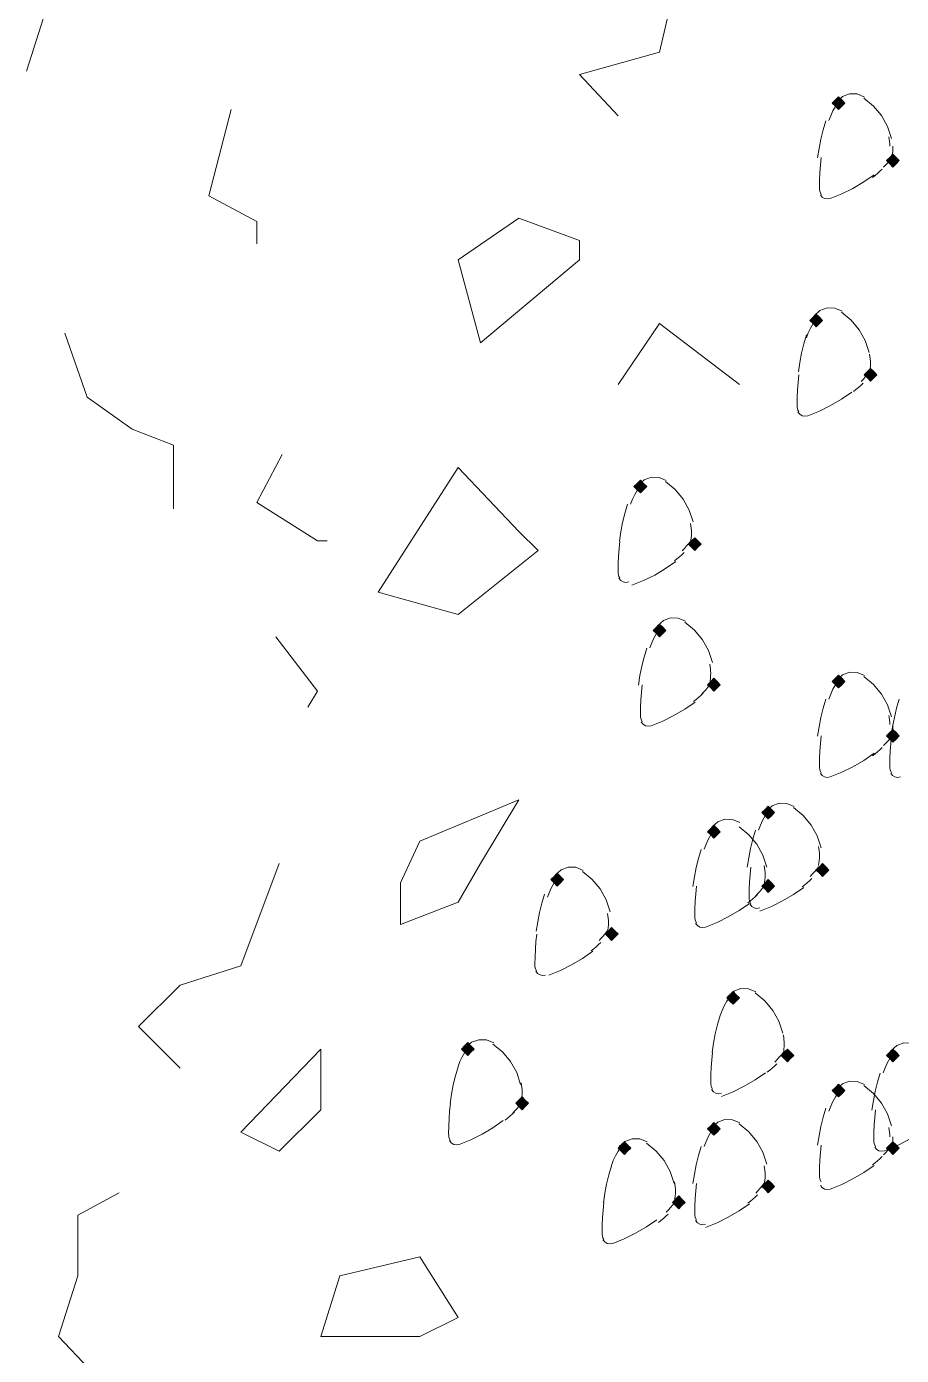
# Model space of a CAD drawing. Header units: millimetres. Extents: x 0 to 420, y 0 to 297.
# Drawn here: x 83.76 to 89.55, y 90.21 to 99.02 of the extents above; entities that cross this region are included whole.
import ezdxf

# ---------------------------------------------------------------- set-up
doc = ezdxf.new("R2010")
doc.units = ezdxf.units.MM

msp = doc.modelspace()

# ---------------------------------------------------------------- hatches: boundary and pattern name
for points in [[(89.1328, 98.552), (89.1117, 98.5308), (89.0905, 98.5097), (89.1117, 98.4885), (89.1328, 98.4673), (89.154, 98.4885), (89.1752, 98.5097), (89.154, 98.5308), (89.1328, 98.552)], [(89.4927, 98.171), (89.4715, 98.1498), (89.4503, 98.1287), (89.4715, 98.1075), (89.4927, 98.0863), (89.5139, 98.1075), (89.535, 98.1287), (89.5139, 98.1498), (89.4927, 98.171)], [(88.9847, 97.1127), (88.9635, 97.0915), (88.9423, 97.0703), (88.9635, 97.0492), (88.9847, 97.028), (89.0059, 97.0492), (89.027, 97.0703), (89.0059, 97.0915), (88.9847, 97.1127)], [(89.3445, 96.7528), (89.3233, 96.7316), (89.3022, 96.7105), (89.3233, 96.6893), (89.3445, 96.6682), (89.3657, 96.6893), (89.3868, 96.7105), (89.3657, 96.7316), (89.3445, 96.7528)], [(87.8205, 96.012), (87.7993, 95.9908), (87.7782, 95.9697), (87.7993, 95.9485), (87.8205, 95.9273), (87.8417, 95.9485), (87.8628, 95.9697), (87.8417, 95.9908), (87.8205, 96.012)], [(88.1803, 95.631), (88.1592, 95.6098), (88.138, 95.5887), (88.1592, 95.5675), (88.1803, 95.5463), (88.2015, 95.5675), (88.2227, 95.5887), (88.2015, 95.6098), (88.1803, 95.631)], [(87.9475, 95.0595), (87.9264, 95.0383), (87.9052, 95.0172), (87.9264, 94.996), (87.9475, 94.9748), (87.9687, 94.996), (87.9898, 95.0172), (87.9687, 95.0383), (87.9475, 95.0595)], [(89.1328, 94.7208), (89.1117, 94.6997), (89.0905, 94.6785), (89.1117, 94.6573), (89.1328, 94.6362), (89.154, 94.6573), (89.1752, 94.6785), (89.154, 94.6997), (89.1328, 94.7208)], [(88.3073, 94.6997), (88.2862, 94.6785), (88.265, 94.6573), (88.2862, 94.6362), (88.3073, 94.615), (88.3285, 94.6362), (88.3497, 94.6573), (88.3285, 94.6785), (88.3073, 94.6997)], [(89.4927, 94.361), (89.4715, 94.3398), (89.4503, 94.3187), (89.4715, 94.2975), (89.4927, 94.2763), (89.5139, 94.2975), (89.535, 94.3187), (89.5139, 94.3398), (89.4927, 94.361)], [(88.6672, 93.853), (88.646, 93.8318), (88.6248, 93.8107), (88.646, 93.7895), (88.6672, 93.7683), (88.6883, 93.7895), (88.7095, 93.8107), (88.6883, 93.8318), (88.6672, 93.853)], [(88.3073, 93.726), (88.2862, 93.7048), (88.265, 93.6837), (88.2862, 93.6625), (88.3073, 93.6413), (88.3285, 93.6625), (88.3497, 93.6837), (88.3285, 93.7048), (88.3073, 93.726)], [(87.2702, 93.4085), (87.249, 93.3873), (87.2278, 93.3662), (87.249, 93.345), (87.2702, 93.3238), (87.2913, 93.345), (87.3125, 93.3662), (87.2913, 93.3873), (87.2702, 93.4085)], [(89.027, 93.472), (89.0059, 93.4508), (88.9847, 93.4297), (89.0059, 93.4085), (89.027, 93.3873), (89.0482, 93.4085), (89.0693, 93.4297), (89.0482, 93.4508), (89.027, 93.472)], [(88.6672, 93.3662), (88.646, 93.345), (88.6248, 93.3238), (88.646, 93.3027), (88.6672, 93.2815), (88.6883, 93.3027), (88.7095, 93.3238), (88.6883, 93.345), (88.6672, 93.3662)], [(87.63, 93.0487), (87.6088, 93.0275), (87.5877, 93.0063), (87.6088, 92.9852), (87.63, 92.964), (87.6512, 92.9852), (87.6723, 93.0063), (87.6512, 93.0275), (87.63, 93.0487)], [(88.4343, 92.6253), (88.4132, 92.6042), (88.392, 92.583), (88.4132, 92.5618), (88.4343, 92.5407), (88.4555, 92.5618), (88.4767, 92.583), (88.4555, 92.6042), (88.4343, 92.6253)], [(86.6775, 92.2867), (86.6563, 92.2655), (86.6352, 92.2443), (86.6563, 92.2232), (86.6775, 92.202), (86.6987, 92.2232), (86.7198, 92.2443), (86.6987, 92.2655), (86.6775, 92.2867)], [(88.7942, 92.2443), (88.773, 92.2232), (88.7518, 92.202), (88.773, 92.1808), (88.7942, 92.1597), (88.8153, 92.1808), (88.8365, 92.202), (88.8153, 92.2232), (88.7942, 92.2443)], [(89.4927, 92.2443), (89.4715, 92.2232), (89.4503, 92.202), (89.4715, 92.1808), (89.4927, 92.1597), (89.5139, 92.1808), (89.535, 92.202), (89.5139, 92.2232), (89.4927, 92.2443)], [(89.1328, 92.0115), (89.1117, 91.9903), (89.0905, 91.9691), (89.1117, 91.948), (89.1328, 91.9268), (89.154, 91.948), (89.1752, 91.9691), (89.154, 91.9903), (89.1328, 92.0115)], [(87.0373, 91.9268), (87.0162, 91.9057), (86.995, 91.8845), (87.0162, 91.8633), (87.0373, 91.8422), (87.0585, 91.8633), (87.0797, 91.8845), (87.0585, 91.9057), (87.0373, 91.9268)], [(88.3073, 91.7575), (88.2862, 91.7363), (88.265, 91.7152), (88.2862, 91.694), (88.3073, 91.6728), (88.3285, 91.694), (88.3497, 91.7152), (88.3285, 91.7363), (88.3073, 91.7575)], [(87.7147, 91.6305), (87.6935, 91.6093), (87.6723, 91.5882), (87.6935, 91.567), (87.7147, 91.5458), (87.7358, 91.567), (87.757, 91.5882), (87.7358, 91.6093), (87.7147, 91.6305)], [(89.4927, 91.6305), (89.4715, 91.6093), (89.4503, 91.5882), (89.4715, 91.567), (89.4927, 91.5458), (89.5139, 91.567), (89.535, 91.5882), (89.5139, 91.6093), (89.4927, 91.6305)], [(88.6672, 91.3765), (88.646, 91.3553), (88.6248, 91.3342), (88.646, 91.313), (88.6672, 91.2918), (88.6883, 91.313), (88.7095, 91.3342), (88.6883, 91.3553), (88.6672, 91.3765)], [(88.0745, 91.2707), (88.0533, 91.2495), (88.0322, 91.2283), (88.0533, 91.2072), (88.0745, 91.186), (88.0957, 91.2072), (88.1168, 91.2283), (88.0957, 91.2495), (88.0745, 91.2707)]]:
    msp.add_hatch(color=7).paths.add_polyline_path(points)

# ---------------------------------------------------------------- linework, layer by layer
at = {"lineweight": 13}
for points in [[(84.8148, 101.4518), (84.5397, 101.0497), (84.2857, 100.7745), (84.2857, 100.3512), (84.2857, 100.2242), (84.6878, 99.949), (84.5397, 99.6738), (84.2857, 99.5468), (84.1587, 99.5468), (83.8835, 99.2717), (83.8835, 99.1235), (83.7565, 98.7213)], [(88.0745, 99.3987), (87.9475, 98.8483), (87.4184, 98.7002), (87.6723, 98.425)], [(89.133, 98.5169), (89.113, 98.4882), (89.0954, 98.458), (89.0805, 98.4264), (89.0683, 98.3936)], [(89.3044, 98.5501), (89.2561, 98.5703), (89.2055, 98.5713), (89.1579, 98.5539), (89.1188, 98.5191)], [(89.4824, 98.2754), (89.4567, 98.3545), (89.4168, 98.4267), (89.3639, 98.49), (89.2994, 98.5426)], [(85.1112, 98.4673), (84.963, 97.8958), (85.2805, 97.7265), (85.2805, 97.5783)], [(89.0482, 98.3927), (89.0302, 98.3325), (89.0152, 98.2715), (89.0032, 98.21), (88.9941, 98.1478)], [(89.4715, 98.2239), (89.4711, 98.2395), (89.4698, 98.255), (89.4677, 98.2704), (89.4647, 98.2857)], [(89.0179, 98.1488), (89.0126, 98.099), (89.0089, 98.049), (89.0066, 97.9989), (89.0058, 97.9488)], [(89.4306, 98.0849), (89.4456, 98.1004), (89.46, 98.1164), (89.474, 98.1329), (89.4873, 98.1498)], [(89.4859, 98.1596), (89.4888, 98.1755), (89.491, 98.1916), (89.4922, 98.2077), (89.4927, 98.2239)], [(89.3584, 98.0174), (89.3749, 98.0303), (89.3911, 98.0438), (89.4067, 98.0579), (89.4218, 98.0725)], [(89.0764, 97.8772), (89.1535, 97.9084), (89.228, 97.9452), (89.2995, 97.9875), (89.3678, 98.035)], [(89.0058, 97.9488), (89.0065, 97.9371), (89.0087, 97.9257), (89.0122, 97.9146), (89.017, 97.904)], [(89.012, 97.9027), (89.0239, 97.8878), (89.0397, 97.8782), (89.0579, 97.8747), (89.0767, 97.8778)], [(89.1562, 97.1319), (89.108, 97.1521), (89.0573, 97.1531), (89.0097, 97.1358), (88.9706, 97.101)], [(89.3343, 96.8572), (89.3086, 96.9364), (89.2686, 97.0085), (89.2158, 97.0719), (89.1513, 97.1245)], [(87.6723, 96.647), (87.9475, 97.0492), (88.4767, 96.647)], [(88.9849, 97.0776), (88.9648, 97.0489), (88.9473, 97.0187), (88.9324, 96.9871), (88.9201, 96.9542)], [(84.0105, 96.9857), (84.1587, 96.5623), (84.455, 96.3507), (84.7302, 96.2448), (84.7302, 95.8215)], [(88.9212, 96.9745), (88.9032, 96.9143), (88.8882, 96.8534), (88.8762, 96.7918), (88.8671, 96.7297)], [(89.3445, 96.7846), (89.3441, 96.8001), (89.3428, 96.8156), (89.3407, 96.831), (89.3378, 96.8463)], [(89.3377, 96.7203), (89.3407, 96.7362), (89.3428, 96.7523), (89.3441, 96.7684), (89.3445, 96.7846)], [(88.8698, 96.7095), (88.8645, 96.6596), (88.8607, 96.6096), (88.8584, 96.5596), (88.8577, 96.5094)], [(89.2314, 96.5992), (89.2479, 96.6121), (89.2641, 96.6257), (89.2797, 96.6398), (89.2948, 96.6544)], [(89.2824, 96.6668), (89.2974, 96.6823), (89.3119, 96.6983), (89.3258, 96.7147), (89.3392, 96.7316)], [(88.9282, 96.4379), (89.0054, 96.4691), (89.0798, 96.5059), (89.1514, 96.5481), (89.2196, 96.5957)], [(88.8577, 96.5094), (88.8584, 96.4978), (88.8605, 96.4864), (88.864, 96.4753), (88.8688, 96.4647)], [(88.8639, 96.4634), (88.8757, 96.4484), (88.8916, 96.4389), (88.9097, 96.4353), (88.9286, 96.4385)], [(85.4498, 96.1813), (85.2805, 95.8638), (85.6827, 95.6098), (85.7462, 95.6098)], [(87.9921, 96.0101), (87.9438, 96.0303), (87.8931, 96.0313), (87.8456, 96.0139), (87.8065, 95.9792)], [(87.8207, 95.9769), (87.8006, 95.9482), (87.7831, 95.918), (87.7682, 95.8864), (87.756, 95.8536)], [(88.1701, 95.7353), (88.1444, 95.8145), (88.1045, 95.8867), (88.0516, 95.95), (87.9871, 96.0026)], [(87.7358, 95.8527), (87.7179, 95.7925), (87.7029, 95.7315), (87.6909, 95.67), (87.6818, 95.6078)], [(88.1592, 95.6627), (88.1588, 95.6783), (88.1575, 95.6938), (88.1554, 95.7092), (88.1524, 95.7245)], [(87.6844, 95.6088), (87.6791, 95.559), (87.6754, 95.509), (87.6731, 95.4589), (87.6723, 95.4087)], [(88.0971, 95.5449), (88.1121, 95.5604), (88.1265, 95.5764), (88.1405, 95.5929), (88.1538, 95.6098)], [(88.1524, 95.5984), (88.1553, 95.6144), (88.1575, 95.6304), (88.1588, 95.6466), (88.1592, 95.6627)], [(88.046, 95.4773), (88.0626, 95.4903), (88.0787, 95.5038), (88.0944, 95.5179), (88.1095, 95.5325)], [(87.7641, 95.3161), (87.8412, 95.3472), (87.9157, 95.384), (87.9872, 95.4263), (88.0555, 95.4738)], [(87.6723, 95.4087), (87.6731, 95.3971), (87.6752, 95.3857), (87.6787, 95.3746), (87.6835, 95.364)], [(87.6785, 95.3627), (87.6904, 95.3478), (87.7062, 95.3382), (87.7244, 95.3347), (87.7432, 95.3378)], [(88.1191, 95.0787), (88.0708, 95.099), (88.0201, 95.1), (87.9725, 95.0826), (87.9335, 95.0478)], [(88.2971, 94.804), (88.2714, 94.8832), (88.2315, 94.9554), (88.1786, 95.0187), (88.1141, 95.0713)], [(85.4075, 94.9748), (85.6827, 94.615), (85.6192, 94.5092)], [(87.9477, 95.0244), (87.9276, 94.9957), (87.9101, 94.9655), (87.8952, 94.9339), (87.883, 94.9011)], [(87.8628, 94.9002), (87.8449, 94.84), (87.8299, 94.7791), (87.8179, 94.7175), (87.8088, 94.6553)], [(88.2862, 94.7314), (88.2857, 94.747), (88.2845, 94.7625), (88.2824, 94.7779), (88.2794, 94.7932)], [(88.2794, 94.6671), (88.2823, 94.683), (88.2845, 94.6991), (88.2857, 94.7152), (88.2862, 94.7314)], [(89.3044, 94.7189), (89.2561, 94.7391), (89.2055, 94.7401), (89.1579, 94.7228), (89.1188, 94.688)], [(89.4824, 94.4442), (89.4567, 94.5233), (89.4168, 94.5955), (89.3639, 94.6589), (89.2994, 94.7114)], [(87.8326, 94.6563), (87.8273, 94.6065), (87.8235, 94.5565), (87.8213, 94.5064), (87.8205, 94.4562)], [(88.2241, 94.5924), (88.2391, 94.6079), (88.2536, 94.6239), (88.2675, 94.6404), (88.2809, 94.6573)], [(89.133, 94.6858), (89.113, 94.6571), (89.0954, 94.6268), (89.0805, 94.5952), (89.0683, 94.5624)], [(87.8911, 94.3847), (87.9682, 94.4159), (88.0427, 94.4527), (88.1142, 94.495), (88.1825, 94.5425)], [(88.173, 94.546), (88.1896, 94.559), (88.2057, 94.5725), (88.2214, 94.5866), (88.2365, 94.6012)], [(89.0482, 94.5615), (89.0302, 94.5013), (89.0152, 94.4404), (89.0032, 94.3788), (88.9941, 94.3167)], [(89.535, 94.5615), (89.5171, 94.5013), (89.5021, 94.4404), (89.49, 94.3788), (89.481, 94.3167)], [(87.8205, 94.4562), (87.8212, 94.4446), (87.8233, 94.4332), (87.8268, 94.4221), (87.8317, 94.4115)], [(89.4715, 94.3928), (89.4711, 94.4083), (89.4698, 94.4238), (89.4677, 94.4392), (89.4647, 94.4545)], [(87.8267, 94.4103), (87.8385, 94.3953), (87.8544, 94.3857), (87.8726, 94.3822), (87.8914, 94.3853)], [(89.4859, 94.3284), (89.4888, 94.3444), (89.491, 94.3604), (89.4922, 94.3766), (89.4927, 94.3928)], [(89.0179, 94.3177), (89.0126, 94.2678), (89.0089, 94.2178), (89.0066, 94.1677), (89.0058, 94.1176)], [(89.4306, 94.2538), (89.4456, 94.2693), (89.46, 94.2852), (89.474, 94.3017), (89.4873, 94.3187)], [(89.4836, 94.3177), (89.4783, 94.2678), (89.4745, 94.2178), (89.4723, 94.1677), (89.4715, 94.1176)], [(89.0764, 94.0461), (89.1535, 94.0772), (89.228, 94.114), (89.2995, 94.1563), (89.3678, 94.2039)], [(89.3584, 94.1862), (89.3749, 94.1991), (89.3911, 94.2127), (89.4067, 94.2267), (89.4218, 94.2414)], [(89.0058, 94.1176), (89.0065, 94.106), (89.0087, 94.0946), (89.0122, 94.0835), (89.017, 94.0729)], [(89.4715, 94.1176), (89.4722, 94.106), (89.4743, 94.0946), (89.4778, 94.0835), (89.4827, 94.0729)], [(89.012, 94.0716), (89.0239, 94.0566), (89.0397, 94.047), (89.0579, 94.0435), (89.0767, 94.0466)], [(89.4777, 94.0716), (89.4895, 94.0566), (89.5054, 94.047), (89.5236, 94.0435), (89.5424, 94.0466)], [(88.8387, 93.8511), (88.7905, 93.8713), (88.7398, 93.8723), (88.6922, 93.855), (88.6531, 93.8202)], [(89.0168, 93.5764), (88.9911, 93.6555), (88.9511, 93.7277), (88.8983, 93.791), (88.8338, 93.8436)], [(88.4789, 93.7452), (88.4306, 93.7655), (88.38, 93.7665), (88.3324, 93.7491), (88.2933, 93.7143)], [(88.6674, 93.8179), (88.6473, 93.7892), (88.6298, 93.759), (88.6148, 93.7274), (88.6026, 93.6946)], [(88.3075, 93.6909), (88.2874, 93.6622), (88.2699, 93.632), (88.255, 93.6004), (88.2428, 93.5676)], [(88.6569, 93.4494), (88.6312, 93.5285), (88.5913, 93.6007), (88.5385, 93.664), (88.474, 93.7166)], [(88.5825, 93.6936), (88.5646, 93.6335), (88.5496, 93.5725), (88.5375, 93.511), (88.5285, 93.4488)], [(88.2227, 93.5666), (88.2047, 93.5065), (88.1898, 93.4455), (88.1777, 93.384), (88.1686, 93.3218)], [(89.0059, 93.5249), (89.0054, 93.5405), (89.0042, 93.556), (89.002, 93.5714), (88.9991, 93.5867)], [(88.999, 93.4606), (89.002, 93.4765), (89.0041, 93.4926), (89.0054, 93.5087), (89.0058, 93.5249)], [(85.4287, 93.472), (85.1747, 92.7947), (84.7725, 92.6677), (84.4973, 92.3925), (84.7725, 92.1173)], [(87.4417, 93.4277), (87.3935, 93.448), (87.3428, 93.4489), (87.2952, 93.4316), (87.2561, 93.3968)], [(87.6198, 93.153), (87.5941, 93.2322), (87.5541, 93.3044), (87.5013, 93.3677), (87.4368, 93.4203)], [(88.5523, 93.4498), (88.547, 93.4), (88.5432, 93.35), (88.5409, 93.2999), (88.5402, 93.2497)], [(88.6392, 93.3336), (88.6422, 93.3495), (88.6443, 93.3656), (88.6456, 93.3817), (88.646, 93.3979)], [(88.646, 93.3979), (88.6456, 93.4135), (88.6443, 93.429), (88.6422, 93.4444), (88.6393, 93.4597)], [(88.9438, 93.3859), (88.9587, 93.4014), (88.9732, 93.4174), (88.9871, 93.4339), (89.0005, 93.4508)], [(87.2703, 93.3734), (87.2503, 93.3447), (87.2327, 93.3145), (87.2178, 93.2829), (87.2056, 93.2501)], [(88.1924, 93.3228), (88.1872, 93.273), (88.1834, 93.223), (88.1811, 93.1729), (88.1803, 93.1227)], [(88.5839, 93.2589), (88.5989, 93.2744), (88.6134, 93.2904), (88.6273, 93.3069), (88.6407, 93.3238)], [(88.6107, 93.1571), (88.6879, 93.1882), (88.7624, 93.225), (88.8339, 93.2673), (88.9021, 93.3148)], [(88.8927, 93.3183), (88.9093, 93.3313), (88.9254, 93.3448), (88.941, 93.3589), (88.9561, 93.3735)], [(87.1855, 93.2703), (87.1676, 93.2102), (87.1526, 93.1492), (87.1405, 93.0876), (87.1315, 93.0255)], [(88.5329, 93.2125), (88.5494, 93.2255), (88.5655, 93.239), (88.5812, 93.2531), (88.5963, 93.2677)], [(88.5402, 93.2497), (88.5409, 93.2381), (88.543, 93.2267), (88.5465, 93.2156), (88.5513, 93.205)], [(87.6088, 93.0804), (87.6084, 93.096), (87.6071, 93.1115), (87.605, 93.1269), (87.6021, 93.1422)], [(88.2509, 93.0512), (88.328, 93.0824), (88.4025, 93.1192), (88.474, 93.1615), (88.5423, 93.209)], [(88.5464, 93.2037), (88.5582, 93.1888), (88.5741, 93.1792), (88.5922, 93.1757), (88.6111, 93.1788)], [(87.602, 93.0161), (87.605, 93.032), (87.6071, 93.0481), (87.6084, 93.0642), (87.6088, 93.0804)], [(88.1803, 93.1227), (88.1811, 93.1111), (88.1832, 93.0997), (88.1867, 93.0886), (88.1915, 93.078)], [(88.1865, 93.0767), (88.1984, 93.0618), (88.2142, 93.0522), (88.2324, 93.0487), (88.2512, 93.0518)], [(87.1341, 93.0053), (87.1288, 92.9555), (87.125, 92.9055), (87.1228, 92.8554), (87.122, 92.8053)], [(87.4957, 92.895), (87.5123, 92.908), (87.5284, 92.9215), (87.544, 92.9356), (87.5592, 92.9502)], [(87.5467, 92.9626), (87.5617, 92.9781), (87.5762, 92.9941), (87.5901, 93.0106), (87.6035, 93.0275)], [(87.2137, 92.7337), (87.2909, 92.7649), (87.3653, 92.8017), (87.4369, 92.8439), (87.5051, 92.8915)], [(87.122, 92.8053), (87.1227, 92.7936), (87.1248, 92.7822), (87.1283, 92.7711), (87.1332, 92.7605)], [(87.1282, 92.7592), (87.1401, 92.7443), (87.1559, 92.7347), (87.1741, 92.7312), (87.1929, 92.7343)], [(88.5847, 92.6234), (88.5365, 92.6436), (88.4858, 92.6446), (88.4382, 92.6273), (88.3991, 92.5925)], [(88.7628, 92.3487), (88.7371, 92.4278), (88.6971, 92.5), (88.6443, 92.5633), (88.5798, 92.616)], [(88.4134, 92.5903), (88.3933, 92.5616), (88.3758, 92.5313), (88.3609, 92.4997), (88.3486, 92.4669)], [(88.3497, 92.466), (88.3317, 92.4058), (88.3167, 92.3449), (88.3047, 92.2833), (88.2956, 92.2212)], [(88.773, 92.2761), (88.7726, 92.2917), (88.7713, 92.3072), (88.7692, 92.3226), (88.7663, 92.3378)], [(86.6777, 92.2516), (86.6576, 92.2229), (86.6401, 92.1927), (86.6252, 92.1611), (86.613, 92.1282)], [(86.8491, 92.2847), (86.8008, 92.305), (86.7502, 92.306), (86.7026, 92.2886), (86.6635, 92.2538)], [(87.0271, 92.01), (87.0014, 92.0892), (86.9615, 92.1614), (86.9086, 92.2247), (86.8441, 92.2773)], [(88.7662, 92.2118), (88.7692, 92.2277), (88.7713, 92.2437), (88.7726, 92.2599), (88.773, 92.2761)], [(89.6642, 92.2636), (89.616, 92.2838), (89.5653, 92.2848), (89.5177, 92.2675), (89.4786, 92.2327)], [(88.2983, 92.2221), (88.293, 92.1723), (88.2892, 92.1223), (88.2869, 92.0722), (88.2862, 92.0221)], [(88.7109, 92.1582), (88.7259, 92.1738), (88.7404, 92.1898), (88.7543, 92.2062), (88.7677, 92.2231)], [(89.4929, 92.2093), (89.4728, 92.1805), (89.4553, 92.1503), (89.4404, 92.1187), (89.4281, 92.0859)], [(86.614, 92.1273), (86.5961, 92.0671), (86.5811, 92.0062), (86.569, 91.9446), (86.56, 91.8825)], [(88.3567, 91.9294), (88.4339, 91.9606), (88.5083, 91.9974), (88.5799, 92.0396), (88.6481, 92.0872)], [(88.6599, 92.0907), (88.6765, 92.1036), (88.6926, 92.1172), (88.7082, 92.1312), (88.7233, 92.1459)], [(89.408, 92.085), (89.3901, 92.0248), (89.3751, 91.9639), (89.363, 91.9023), (89.354, 91.8402)], [(87.0373, 91.9586), (87.0369, 91.9741), (87.0356, 91.9896), (87.0335, 92.005), (87.0306, 92.0203)], [(88.2862, 92.0221), (88.2869, 92.0104), (88.289, 91.999), (88.2925, 91.988), (88.2973, 91.9774)], [(89.3044, 92.0095), (89.2561, 92.0298), (89.2055, 92.0308), (89.1579, 92.0134), (89.1188, 91.9786)], [(89.4824, 91.7348), (89.4567, 91.814), (89.4168, 91.8862), (89.3639, 91.9495), (89.2994, 92.0021)], [(87.0305, 91.8943), (87.0335, 91.9102), (87.0356, 91.9262), (87.0369, 91.9424), (87.0373, 91.9586)], [(88.2924, 91.9761), (88.3042, 91.9611), (88.3201, 91.9515), (88.3383, 91.948), (88.3571, 91.9511)], [(89.133, 91.9552), (89.113, 91.9266), (89.0954, 91.8963), (89.0805, 91.8647), (89.0683, 91.8319)], [(86.5626, 91.8835), (86.5573, 91.8336), (86.5535, 91.7836), (86.5513, 91.7335), (86.5505, 91.6834)], [(86.9242, 91.7732), (86.9408, 91.7861), (86.9569, 91.7997), (86.9725, 91.8137), (86.9876, 91.8284)], [(86.9752, 91.8196), (86.9902, 91.8351), (87.0047, 91.8511), (87.0186, 91.8676), (87.032, 91.8845)], [(89.0482, 91.8521), (89.0302, 91.792), (89.0152, 91.7311), (89.0032, 91.6695), (88.9941, 91.6073)], [(89.3778, 91.8412), (89.3725, 91.7913), (89.3687, 91.7413), (89.3664, 91.6912), (89.3657, 91.6411)], [(86.6211, 91.6119), (86.6982, 91.6431), (86.7727, 91.6799), (86.8442, 91.7221), (86.9125, 91.7697)], [(88.3075, 91.7224), (88.2874, 91.6937), (88.2699, 91.6635), (88.255, 91.6319), (88.2428, 91.5991)], [(88.4789, 91.7556), (88.4306, 91.7758), (88.38, 91.7768), (88.3324, 91.7594), (88.2933, 91.7246)], [(88.6569, 91.4809), (88.6312, 91.56), (88.5913, 91.6322), (88.5385, 91.6955), (88.474, 91.7481)], [(89.4362, 91.5696), (89.5134, 91.6007), (89.5878, 91.6375), (89.6594, 91.6798), (89.7276, 91.7273)], [(89.4715, 91.6622), (89.4711, 91.6778), (89.4698, 91.6933), (89.4677, 91.7087), (89.4647, 91.724)], [(86.5505, 91.6834), (86.5512, 91.6718), (86.5533, 91.6604), (86.5568, 91.6493), (86.5617, 91.6387)], [(86.5567, 91.6374), (86.5686, 91.6224), (86.5844, 91.6129), (86.6026, 91.6093), (86.6214, 91.6125)], [(87.8651, 91.6286), (87.8168, 91.6488), (87.7662, 91.6498), (87.7186, 91.6324), (87.6795, 91.5976)], [(89.3657, 91.6411), (89.3664, 91.6295), (89.3685, 91.6181), (89.372, 91.607), (89.3768, 91.5964)], [(89.4859, 91.5979), (89.4888, 91.6139), (89.491, 91.6299), (89.4922, 91.646), (89.4927, 91.6622)], [(87.6937, 91.5954), (87.6736, 91.5667), (87.6561, 91.5365), (87.6412, 91.5049), (87.629, 91.4721)], [(88.0431, 91.3539), (88.0174, 91.433), (87.9775, 91.5052), (87.9246, 91.5685), (87.8601, 91.6211)], [(88.2227, 91.5982), (88.2047, 91.538), (88.1898, 91.477), (88.1777, 91.4155), (88.1686, 91.3533)], [(89.0179, 91.6083), (89.0126, 91.5585), (89.0089, 91.5085), (89.0066, 91.4584), (89.0058, 91.4082)], [(89.3719, 91.5951), (89.3837, 91.5801), (89.3996, 91.5705), (89.4177, 91.567), (89.4366, 91.5701)], [(89.4306, 91.5444), (89.4456, 91.5599), (89.46, 91.5759), (89.474, 91.5924), (89.4873, 91.6093)], [(87.63, 91.4712), (87.6121, 91.411), (87.5971, 91.35), (87.585, 91.2885), (87.576, 91.2263)], [(88.646, 91.4082), (88.6456, 91.4238), (88.6443, 91.4393), (88.6422, 91.4547), (88.6393, 91.47)], [(89.0764, 91.3156), (89.1535, 91.3467), (89.228, 91.3835), (89.2995, 91.4258), (89.3678, 91.4734)], [(89.3584, 91.4768), (89.3749, 91.4898), (89.3911, 91.5033), (89.4067, 91.5174), (89.4218, 91.532)], [(88.6392, 91.3439), (88.6422, 91.3599), (88.6443, 91.3759), (88.6456, 91.3921), (88.646, 91.4082)], [(89.0058, 91.4082), (89.0065, 91.3966), (89.0087, 91.3852), (89.0122, 91.3741), (89.017, 91.3635)], [(84.3703, 91.2918), (84.0952, 91.1437), (84.0952, 90.7415), (83.9682, 90.3393), (84.3703, 89.916), (84.8995, 89.789)], [(88.0465, 91.2381), (88.0495, 91.254), (88.0516, 91.2701), (88.0529, 91.2862), (88.0533, 91.3024)], [(88.0533, 91.3024), (88.0529, 91.318), (88.0517, 91.3335), (88.0495, 91.3489), (88.0466, 91.3642)], [(88.1924, 91.3543), (88.1872, 91.3045), (88.1834, 91.2545), (88.1811, 91.2044), (88.1803, 91.1543)], [(88.5329, 91.2229), (88.5494, 91.2358), (88.5655, 91.2493), (88.5812, 91.2634), (88.5963, 91.278)], [(88.5839, 91.2904), (88.5989, 91.3059), (88.6134, 91.3219), (88.6273, 91.3384), (88.6407, 91.3553)], [(89.012, 91.3411), (89.0239, 91.3261), (89.0397, 91.3165), (89.0579, 91.313), (89.0767, 91.3161)], [(87.5786, 91.2273), (87.5733, 91.1775), (87.5695, 91.1275), (87.5673, 91.0774), (87.5665, 91.0273)], [(87.9912, 91.1634), (88.0062, 91.1789), (88.0207, 91.1949), (88.0346, 91.2114), (88.048, 91.2283)], [(88.2509, 91.0616), (88.328, 91.0927), (88.4025, 91.1295), (88.474, 91.1718), (88.5423, 91.2193)], [(87.6371, 90.9557), (87.7142, 90.9869), (87.7887, 91.0237), (87.8602, 91.066), (87.9285, 91.1135)], [(87.9402, 91.0959), (87.9568, 91.1088), (87.9729, 91.1223), (87.9885, 91.1364), (88.0036, 91.151)], [(88.1803, 91.1543), (88.1811, 91.1426), (88.1832, 91.1312), (88.1867, 91.1201), (88.1915, 91.1095)], [(88.1865, 91.1082), (88.1984, 91.0933), (88.2142, 91.0837), (88.2324, 91.0802), (88.2512, 91.0833)], [(87.5665, 91.0273), (87.5672, 91.0156), (87.5693, 91.0042), (87.5728, 90.9931), (87.5777, 90.9825)], [(87.5727, 90.9812), (87.5845, 90.9663), (87.6004, 90.9567), (87.6186, 90.9532), (87.6374, 90.9563)]]:
    msp.add_lwpolyline(points, dxfattribs=at)
at = {"lineweight": 0}
for points in [[(89.1328, 98.552), (89.1117, 98.5308), (89.0905, 98.5097), (89.1117, 98.4885), (89.1328, 98.4673), (89.154, 98.4885), (89.1752, 98.5097), (89.154, 98.5308)], [(89.4927, 98.171), (89.4715, 98.1498), (89.4503, 98.1287), (89.4715, 98.1075), (89.4927, 98.0863), (89.5139, 98.1075), (89.535, 98.1287), (89.5139, 98.1498)], [(88.9847, 97.1127), (88.9635, 97.0915), (88.9423, 97.0703), (88.9635, 97.0492), (88.9847, 97.028), (89.0059, 97.0492), (89.027, 97.0703), (89.0059, 97.0915)], [(89.3445, 96.7528), (89.3233, 96.7316), (89.3022, 96.7105), (89.3233, 96.6893), (89.3445, 96.6682), (89.3657, 96.6893), (89.3868, 96.7105), (89.3657, 96.7316)], [(87.8205, 96.012), (87.7993, 95.9908), (87.7782, 95.9697), (87.7993, 95.9485), (87.8205, 95.9273), (87.8417, 95.9485), (87.8628, 95.9697), (87.8417, 95.9908)], [(88.1803, 95.631), (88.1592, 95.6098), (88.138, 95.5887), (88.1592, 95.5675), (88.1803, 95.5463), (88.2015, 95.5675), (88.2227, 95.5887), (88.2015, 95.6098)], [(87.9475, 95.0595), (87.9264, 95.0383), (87.9052, 95.0172), (87.9264, 94.996), (87.9475, 94.9748), (87.9687, 94.996), (87.9898, 95.0172), (87.9687, 95.0383)], [(89.1328, 94.7208), (89.1117, 94.6997), (89.0905, 94.6785), (89.1117, 94.6573), (89.1328, 94.6362), (89.154, 94.6573), (89.1752, 94.6785), (89.154, 94.6997)], [(88.3073, 94.6997), (88.2862, 94.6785), (88.265, 94.6573), (88.2862, 94.6362), (88.3073, 94.615), (88.3285, 94.6362), (88.3497, 94.6573), (88.3285, 94.6785)], [(89.4927, 94.361), (89.4715, 94.3398), (89.4503, 94.3187), (89.4715, 94.2975), (89.4927, 94.2763), (89.5139, 94.2975), (89.535, 94.3187), (89.5139, 94.3398)], [(88.6672, 93.853), (88.646, 93.8318), (88.6248, 93.8107), (88.646, 93.7895), (88.6672, 93.7683), (88.6883, 93.7895), (88.7095, 93.8107), (88.6883, 93.8318)], [(88.3073, 93.726), (88.2862, 93.7048), (88.265, 93.6837), (88.2862, 93.6625), (88.3073, 93.6413), (88.3285, 93.6625), (88.3497, 93.6837), (88.3285, 93.7048)], [(87.2702, 93.4085), (87.249, 93.3873), (87.2278, 93.3662), (87.249, 93.345), (87.2702, 93.3238), (87.2913, 93.345), (87.3125, 93.3662), (87.2913, 93.3873)], [(89.027, 93.472), (89.0059, 93.4508), (88.9847, 93.4297), (89.0059, 93.4085), (89.027, 93.3873), (89.0482, 93.4085), (89.0693, 93.4297), (89.0482, 93.4508)], [(88.6672, 93.3662), (88.646, 93.345), (88.6248, 93.3238), (88.646, 93.3027), (88.6672, 93.2815), (88.6883, 93.3027), (88.7095, 93.3238), (88.6883, 93.345)], [(87.63, 93.0487), (87.6088, 93.0275), (87.5877, 93.0063), (87.6088, 92.9852), (87.63, 92.964), (87.6512, 92.9852), (87.6723, 93.0063), (87.6512, 93.0275)], [(88.4343, 92.6253), (88.4132, 92.6042), (88.392, 92.583), (88.4132, 92.5618), (88.4343, 92.5407), (88.4555, 92.5618), (88.4767, 92.583), (88.4555, 92.6042)], [(86.6775, 92.2867), (86.6563, 92.2655), (86.6352, 92.2443), (86.6563, 92.2232), (86.6775, 92.202), (86.6987, 92.2232), (86.7198, 92.2443), (86.6987, 92.2655)], [(88.7942, 92.2443), (88.773, 92.2232), (88.7518, 92.202), (88.773, 92.1808), (88.7942, 92.1597), (88.8153, 92.1808), (88.8365, 92.202), (88.8153, 92.2232)], [(89.4927, 92.2443), (89.4715, 92.2232), (89.4503, 92.202), (89.4715, 92.1808), (89.4927, 92.1597), (89.5139, 92.1808), (89.535, 92.202), (89.5139, 92.2232)], [(89.1328, 92.0115), (89.1117, 91.9903), (89.0905, 91.9691), (89.1117, 91.948), (89.1328, 91.9268), (89.154, 91.948), (89.1752, 91.9691), (89.154, 91.9903)], [(87.0373, 91.9268), (87.0162, 91.9057), (86.995, 91.8845), (87.0162, 91.8633), (87.0373, 91.8422), (87.0585, 91.8633), (87.0797, 91.8845), (87.0585, 91.9057)], [(88.3073, 91.7575), (88.2862, 91.7363), (88.265, 91.7152), (88.2862, 91.694), (88.3073, 91.6728), (88.3285, 91.694), (88.3497, 91.7152), (88.3285, 91.7363)], [(87.7147, 91.6305), (87.6935, 91.6093), (87.6723, 91.5882), (87.6935, 91.567), (87.7147, 91.5458), (87.7358, 91.567), (87.757, 91.5882), (87.7358, 91.6093)], [(89.4927, 91.6305), (89.4715, 91.6093), (89.4503, 91.5882), (89.4715, 91.567), (89.4927, 91.5458), (89.5139, 91.567), (89.535, 91.5882), (89.5139, 91.6093)], [(88.6672, 91.3765), (88.646, 91.3553), (88.6248, 91.3342), (88.646, 91.313), (88.6672, 91.2918), (88.6883, 91.313), (88.7095, 91.3342), (88.6883, 91.3553)], [(88.0745, 91.2707), (88.0533, 91.2495), (88.0322, 91.2283), (88.0533, 91.2072), (88.0745, 91.186), (88.0957, 91.2072), (88.1168, 91.2283), (88.0957, 91.2495)]]:
    msp.add_lwpolyline(points, close=True, dxfattribs=at)
at = {"lineweight": 13}
for points in [[(87.0162, 97.7477), (86.614, 97.4725), (86.7622, 96.9222), (87.4184, 97.4725), (87.4184, 97.5995)], [(86.614, 96.0967), (86.0848, 95.2712), (86.614, 95.123), (87.1432, 95.5463), (87.0162, 95.6733)], [(86.36, 93.6202), (86.233, 93.345), (86.233, 93.0698), (86.614, 93.218), (86.7622, 93.472), (87.0162, 93.8953)], [(85.7038, 92.2443), (85.1747, 91.694), (85.4287, 91.567), (85.7038, 91.8422), (85.7038, 91.9691)], [(86.36, 90.8685), (85.8309, 90.7415), (85.7038, 90.3393), (86.0848, 90.3393), (86.36, 90.3393), (86.614, 90.4663)]]:
    msp.add_lwpolyline(points, close=True, dxfattribs=at)

doc.saveas('drawing.dxf')
